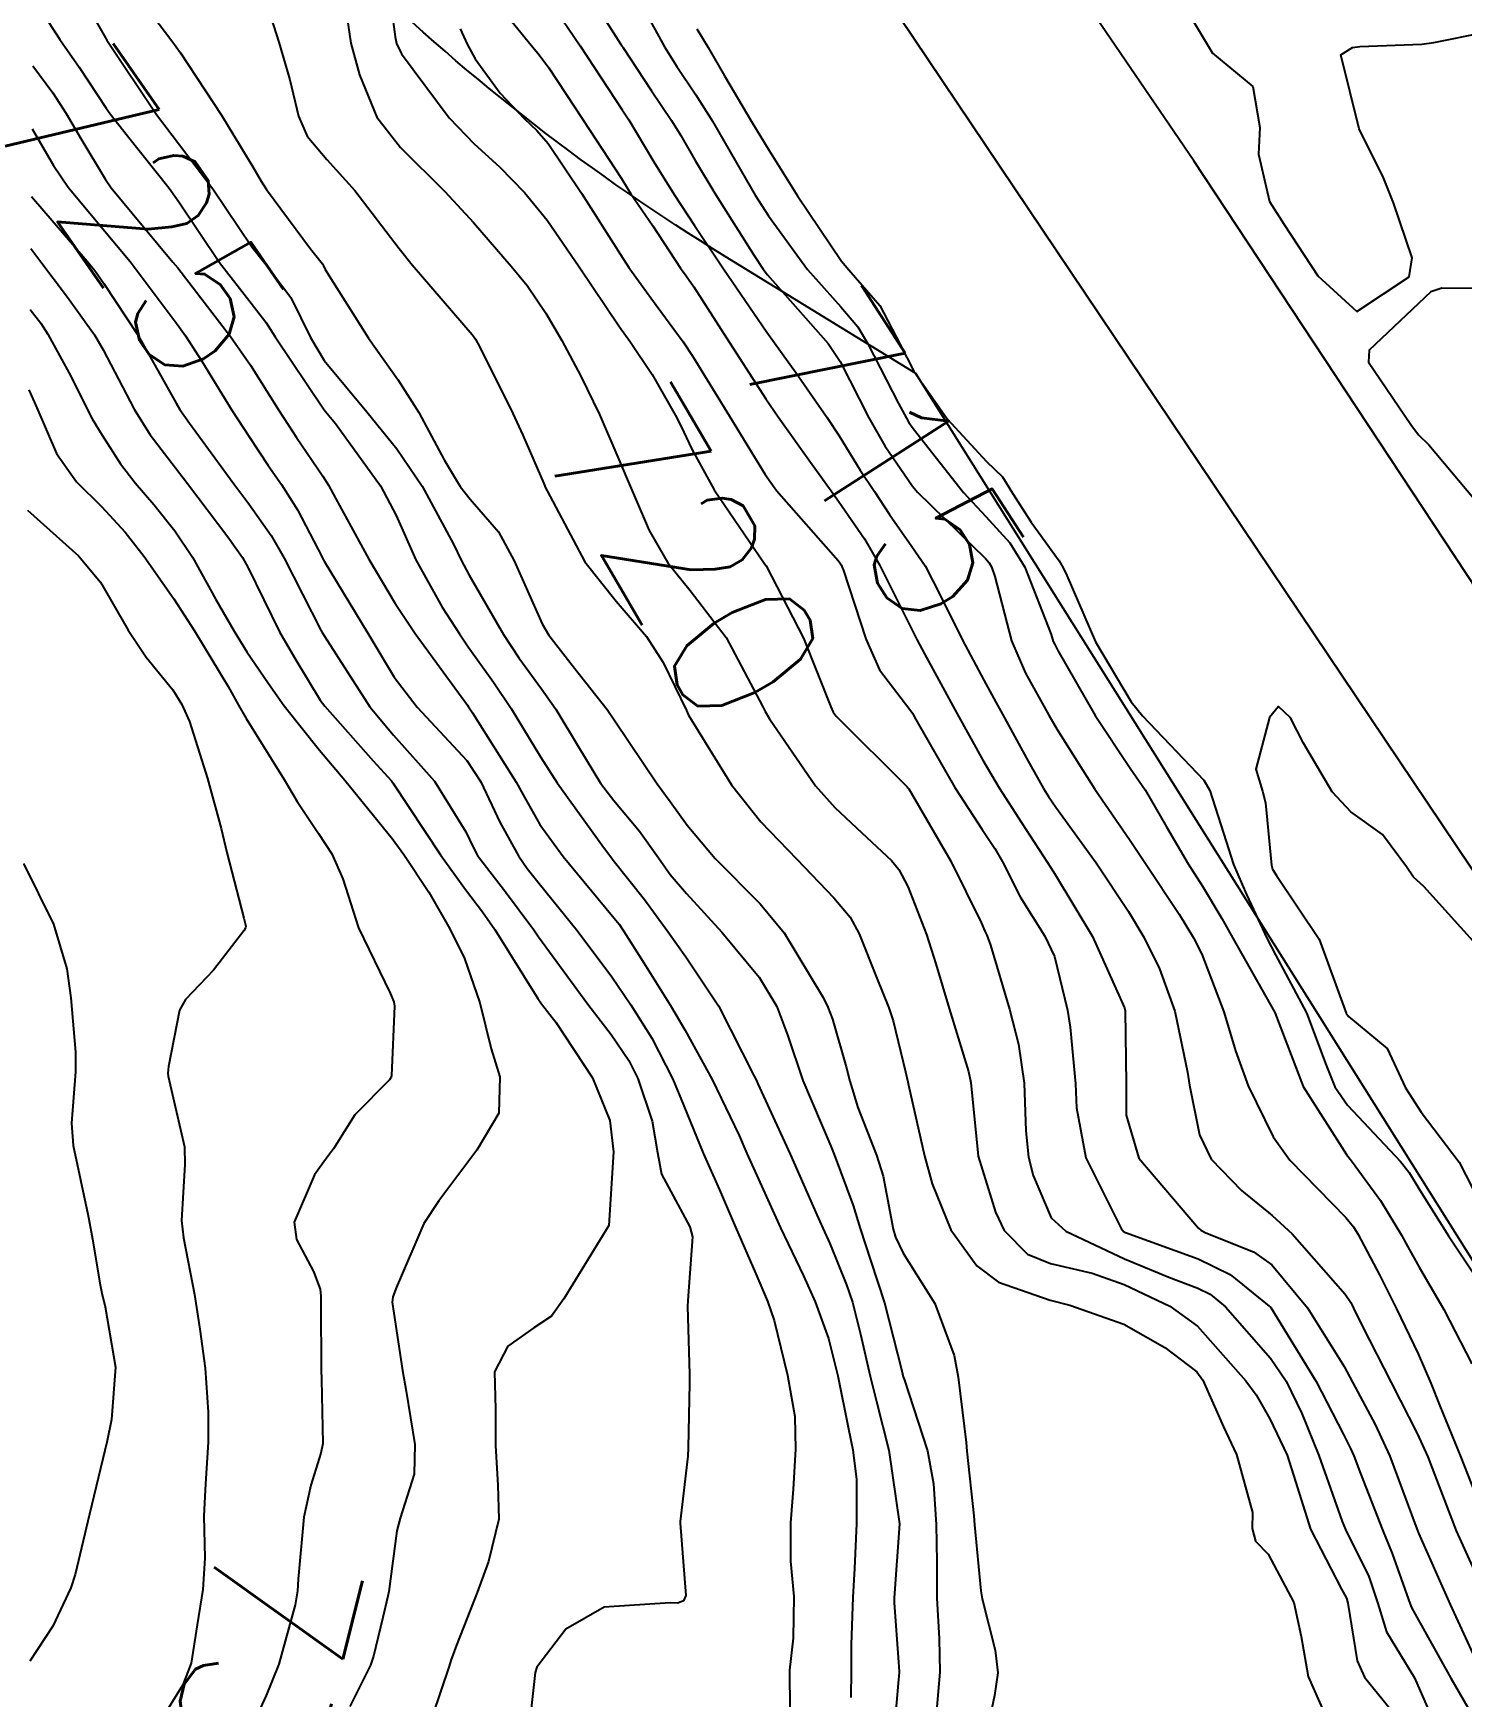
# Model space of a CAD drawing. Header units: metres. Extents: x 298520 to 308411, y 7433745 to 7450750.
# Drawn here: x 305578.26 to 305617.02, y 7436114.81 to 7436159.94 of the extents above; entities that cross this region are included whole.
import ezdxf
from ezdxf.enums import TextEntityAlignment as Align

# ---------------------------------------------------------------- set-up
doc = ezdxf.new("R2010")
doc.units = ezdxf.units.M
doc.header["$LTSCALE"] = 10
doc.linetypes.add('CONTINUO', pattern=[0])
for name, color, linetype in [('Area Verde e Lazer', 94, 'Continuous'), ('Cotas', 45, 'Continuous'), ('Curvas de Nivel 1m', 11, 'Continuous'), ('Curvas de Nivel 5m', 15, 'Continuous'), ('Eixo_Estaqueamento', 45, 'CONTINUO'), ('Linha Férrea', 251, 'TRACKS')]:
    doc.layers.add(name, color=color, linetype=linetype)
doc.styles.add('Style-STANDARD', font='STANDARD.shx')
doc.linetypes.add('TRACKS', pattern='A,0.15,[130,ltypeshp.shx,S=0.25,R=0,X=0,Y=0],0.15', length=0.3)

msp = doc.modelspace()

# ---------------------------------------------------------------- linework, layer by layer
at = {"layer": 'Area Verde e Lazer', "elevation": 702.911}
msp.add_lwpolyline([(305681.312, 7436021.574), (305646.354, 7436069.707), (305638.734, 7436079.916), (305629.627, 7436098.108), (305626.73, 7436106.667), (305623.857, 7436116.23), (305602.206, 7436150.709), (305597.029, 7436153.887, -0.108806), (305579.087, 7436171.197, 0.012766), (305553.578, 7436207.531, -0.058601), (305533.573, 7436242.423, 0.048209), (305525.009, 7436258.103, 0.285836), (305510.329, 7436264.62, 0.182715), (305493.202, 7436255.252, 0.370056), (305493.202, 7436248.329, -0.051189), (305508.905, 7436225.696, 0.044989), (305545.819, 7436171.063, -0.231553), (305551.364, 7436147.273, -0.105431), (305542.516, 7436128.289, -0.119716), (305498.915, 7436092.575, 0.030126), (305447.791, 7436064.099, 0.058782), (305430.122, 7436049.638), (305432.69, 7436045.741), (305454.562, 7436013.793)], format="xyb", dxfattribs=at)
at = {"layer": 'Curvas de Nivel 1m', "flags": 128}
for points, elevation in [([(305579.104, 7436161.768), (305580.253, 7436159.75), (305581.599, 7436157.736), (305582.225, 7436156.913), (305583.132, 7436155.721), (305584.189, 7436154.144), (305584.541, 7436153.705), (305585.251, 7436152.772), (305585.777, 7436151.686), (305586.154, 7436151.059), (305587.313, 7436149.668), (305588.123, 7436148.667), (305588.812, 7436147.653), (305589.661, 7436146.081), (305589.872, 7436145.642), (305590.087, 7436145.238), (305591.018, 7436143.626), (305591.432, 7436142.994), (305592.048, 7436142.151), (305592.433, 7436141.606), (305593.05, 7436140.577), (305593.645, 7436139.594), (305594.008, 7436139.121), (305594.71, 7436138.29), (305595.223, 7436137.572), (305595.542, 7436137.12), (305595.983, 7436136.597), (305596.939, 7436135.55), (305597.955, 7436134.334), (305598.437, 7436133.535), (305598.732, 7436132.735), (305599.14, 7436131.528), (305599.896, 7436129.742), (305599.993, 7436129.518), (305600.502, 7436128.134), (305600.693, 7436127.508), (305600.988, 7436126.627), (305601.357, 7436125.497), (305601.825, 7436123.65), (305601.864, 7436123.49), (305601.888, 7436123.424), (305602.522, 7436121.483), (305602.684, 7436120.587), (305602.756, 7436119.48), (305602.771, 7436118.472), (305602.773, 7436117.48), (305602.837, 7436116.384), (305602.857, 7436115.479), (305602.766, 7436114.43)], 723), ([(305584.283, 7436161.71), (305584.917, 7436159.7), (305585.22, 7436158.673), (305585.454, 7436157.692), (305585.689, 7436157.15), (305586.221, 7436156.516), (305586.986, 7436155.672), (305588.19, 7436154.104), (305588.543, 7436153.656), (305590.164, 7436151.766), (305590.22, 7436151.695), (305590.259, 7436151.639), (305590.378, 7436151.419), (305591.269, 7436149.623), (305591.54, 7436149.032), (305592.114, 7436147.724), (305592.161, 7436147.61), (305592.199, 7436147.522), (305593.226, 7436145.599), (305594.077, 7436144.531), (305594.901, 7436143.577), (305595.349, 7436142.864), (305595.98, 7436141.561), (305596.041, 7436141.437), (305597.2, 7436139.548), (305598.003, 7436138.549), (305598.974, 7436137.53), (305599.983, 7436136.485), (305600.423, 7436135.959), (305600.672, 7436135.51), (305601.149, 7436134.308), (305601.473, 7436133.497), (305601.59, 7436133.146), (305601.926, 7436131.758), (305601.988, 7436131.489), (305602.005, 7436131.405), (305602.445, 7436129.484), (305602.647, 7436128.721), (305603.159, 7436127.477), (305603.863, 7436126.495), (305604.449, 7436126.052), (305605.854, 7436125.566), (305606.388, 7436125.435), (305607.845, 7436124.914), (305608.961, 7436124.284), (305609.826, 7436123.626), (305609.994, 7436123.397), (305610.556, 7436122.134), (305610.907, 7436121.383), (305611.345, 7436119.811), (305611.335, 7436119.377), (305611.425, 7436119.031), (305611.766, 7436118.673), (305612.463, 7436117.363), (305612.662, 7436116.442), (305612.853, 7436115.359), (305613.704, 7436113.43)], 721), ([(305587.83, 7436161.665), (305588.078, 7436159.839), (305588.117, 7436159.661), (305588.25, 7436159.383), (305589.544, 7436157.647), (305590.226, 7436156.94), (305590.905, 7436156.315), (305591.589, 7436155.619), (305592.202, 7436154.865), (305593.073, 7436153.601), (305594.167, 7436151.976), (305594.328, 7436151.751), (305594.445, 7436151.586), (305595.049, 7436150.677), (305595.686, 7436149.567), (305595.837, 7436149.271), (305596.124, 7436148.66), (305596.735, 7436147.554), (305598.093, 7436145.566), (305598.111, 7436145.54), (305598.142, 7436145.49), (305599.16, 7436143.529), (305599.901, 7436141.665), (305599.962, 7436141.521), (305600.041, 7436141.412), (305601.966, 7436139.491), (305601.988, 7436139.465), (305602.012, 7436139.441), (305603.159, 7436137.478), (305603.976, 7436135.812), (305604.082, 7436135.577), (305604.136, 7436135.468), (305604.232, 7436135.203), (305604.746, 7436133.458), (305604.994, 7436132.514), (305605.141, 7436131.452), (305605.194, 7436130.16), (305605.261, 7436129.449), (305605.393, 7436128.953), (305605.877, 7436127.801), (305606.275, 7436127.436), (305607.866, 7436126.692), (305609.075, 7436126.193), (305609.858, 7436125.896), (305610.194, 7436125.733), (305610.606, 7436125.389), (305611.832, 7436123.998), (305612.251, 7436123.366), (305612.679, 7436122.496), (305613.143, 7436121.357), (305613.776, 7436119.566), (305613.865, 7436119.349), (305614.493, 7436118.071), (305614.737, 7436117.335), (305614.981, 7436116.568), (305615.733, 7436115.32), (305616.614, 7436113.316)], 719), ([(305590.28, 7436161.454), (305591.764, 7436159.617), (305591.986, 7436159.35), (305592.247, 7436158.997), (305593.166, 7436157.601), (305594.217, 7436155.995), (305594.372, 7436155.745), (305594.476, 7436155.586), (305595.066, 7436154.711), (305595.824, 7436153.565), (305595.972, 7436153.354), (305596.178, 7436153.058), (305597.154, 7436151.55), (305598.14, 7436150.017), (305598.469, 7436149.537), (305599.346, 7436148.303), (305599.912, 7436147.522), (305600.11, 7436147.248), (305600.816, 7436146.225), (305601.233, 7436145.503), (305602.068, 7436143.82), (305602.234, 7436143.488), (305602.443, 7436143.102), (305603.329, 7436141.477), (305604.024, 7436140.215), (305604.467, 7436139.463), (305605.076, 7436138.526), (305605.782, 7436137.443), (305605.863, 7436137.313), (305605.99, 7436137.118), (305607.002, 7436135.43), (305607.87, 7436133.495), (305607.89, 7436133.421), (305607.91, 7436131.433), (305607.91, 7436130.587), (305608.254, 7436129.416), (305609.874, 7436127.52), (305609.94, 7436127.466), (305610.075, 7436127.397), (305611.367, 7436126.877), (305611.864, 7436126.522), (305612.83, 7436125.36), (305613.829, 7436123.772), (305614.058, 7436123.346), (305614.67, 7436122.196), (305615.068, 7436121.331), (305615.775, 7436119.432), (305615.816, 7436119.32), (305615.848, 7436119.243), (305616.705, 7436117.31), (305617.534, 7436115.503)], 717), ([(305594.283, 7436161.59), (305595.385, 7436159.573), (305595.718, 7436159.038), (305596.24, 7436158.271), (305596.692, 7436157.555), (305597.342, 7436156.428), (305597.849, 7436155.544), (305598.205, 7436154.983), (305599.265, 7436153.529), (305600.173, 7436152.514), (305600.631, 7436151.976), (305600.905, 7436151.509), (305601.738, 7436149.897), (305601.949, 7436149.493), (305602.016, 7436149.376), (305602.13, 7436149.212), (305603.503, 7436147.476), (305604.106, 7436146.828), (305604.756, 7436146.116), (305605.163, 7436145.454), (305605.878, 7436143.63), (305605.936, 7436143.442), (305605.976, 7436143.356), (305606.06, 7436143.197), (305607.07, 7436141.43), (305608.022, 7436140.003), (305608.426, 7436139.416), (305609.005, 7436138.407), (305609.596, 7436137.404), (305609.987, 7436136.801), (305610.512, 7436135.926), (305610.807, 7436135.387), (305611.943, 7436133.37), (305612.719, 7436131.362), (305613.895, 7436129.517), (305614.024, 7436129.348), (305614.817, 7436128.271), (305615.386, 7436127.327), (305615.557, 7436127.012), (305615.864, 7436126.462), (305616.534, 7436125.313), (305617.296, 7436123.841)], 714), ([(305609.048, 7436161.412), (305610.253, 7436159.4), (305611.354, 7436158.494), (305611.54, 7436157.38), (305611.501, 7436156.657), (305611.803, 7436155.376), (305612.204, 7436154.754), (305613.113, 7436153.361), (305614.173, 7436152.388), (305615.596, 7436153.329), (305615.675, 7436153.843), (305615.17, 7436155.336), (305614.897, 7436156.017), (305614.233, 7436157.35), (305613.741, 7436159.355), (305614.052, 7436159.556), (305614.256, 7436159.577), (305615.936, 7436159.646), (305616.258, 7436159.69), (305617.611, 7436159.958)], 712), ([(305578.269, 7436160.879), (305578.981, 7436159.769), (305579.502, 7436159.017), (305580.234, 7436157.903), (305580.341, 7436157.749), (305580.817, 7436157.154), (305581.95, 7436155.733), (305582.207, 7436155.364), (305583.308, 7436153.719), (305584.172, 7436152.616), (305584.565, 7436152.102), (305584.82, 7436151.7), (305586.134, 7436149.753), (305586.187, 7436149.679), (305586.458, 7436149.348), (305587.679, 7436147.664), (305588.105, 7436146.857), (305588.642, 7436145.655), (305589.355, 7436144.365), (305589.821, 7436143.642), (305590.059, 7436143.295), (305590.75, 7436142.33), (305591.224, 7436141.622), (305592.023, 7436140.31), (305592.475, 7436139.605), (305593.734, 7436137.855), (305593.93, 7436137.591), (305593.992, 7436137.509), (305594.844, 7436136.439), (305595.48, 7436135.567), (305595.963, 7436134.883), (305596.85, 7436133.551), (305597.819, 7436131.646), (305597.873, 7436131.541), (305597.921, 7436131.439), (305598.794, 7436129.531), (305599.516, 7436127.884), (305599.682, 7436127.522), (305599.869, 7436127.102), (305600.326, 7436125.981), (305600.484, 7436125.511), (305600.702, 7436124.645), (305600.963, 7436123.503), (305601.134, 7436122.819), (305601.474, 7436121.495), (305601.762, 7436119.502), (305601.62, 7436117.492), (305601.616, 7436117.357), (305601.736, 7436115.75), (305601.754, 7436115.49), (305601.752, 7436115.47), (305601.728, 7436115.18), (305601.594, 7436113.603)], 724), ([(305581.183, 7436160.827), (305582.018, 7436159.732), (305582.25, 7436159.406), (305583.367, 7436157.719), (305584.219, 7436156.319), (305584.438, 7436155.929), (305584.586, 7436155.704), (305585.782, 7436154.093), (305586.106, 7436153.681), (305586.136, 7436153.634), (305586.181, 7436153.533), (305587.352, 7436151.668), (305588.146, 7436150.547), (305588.718, 7436149.654), (305589.405, 7436148.362), (305589.841, 7436147.643), (305590.109, 7436147.295), (305590.886, 7436146.413), (305591.309, 7436145.622), (305592.068, 7436143.921), (305592.251, 7436143.608), (305592.942, 7436142.713), (305593.826, 7436141.592), (305594.038, 7436141.287), (305595.189, 7436139.572), (305595.536, 7436139.095), (305596.002, 7436138.452), (305596.763, 7436137.552), (305597.981, 7436136.317), (305598.631, 7436135.533), (305599.694, 7436133.776), (305599.816, 7436133.521), (305599.94, 7436133.187), (305600.311, 7436131.899), (305600.412, 7436131.513), (305600.63, 7436130.792), (305601.142, 7436129.501), (305601.318, 7436128.929), (305601.592, 7436127.494), (305601.651, 7436127.273), (305601.866, 7436126.844), (305602.722, 7436125.481), (305603.242, 7436124.065), (305603.351, 7436123.475), (305603.568, 7436121.71), (305603.593, 7436121.472), (305603.777, 7436119.716), (305603.797, 7436119.47), (305603.967, 7436117.678), (305604.003, 7436117.466), (305604.355, 7436116.076), (305604.43, 7436115.46), (305604.341, 7436114.843), (305604.047, 7436113.465)], 722), ([(305592.271, 7436160.807), (305593.096, 7436159.602), (305594.236, 7436157.862), (305594.344, 7436157.698), (305594.416, 7436157.587), (305595.1, 7436156.455), (305595.648, 7436155.568), (305596.2, 7436154.728), (305596.988, 7436153.552), (305598.166, 7436151.833), (305598.373, 7436151.538), (305598.946, 7436150.737), (305599.793, 7436149.523), (305600.128, 7436149.013), (305600.697, 7436148.09), (305601.081, 7436147.505), (305601.494, 7436146.886), (305602.098, 7436146.016), (305602.458, 7436145.486), (305602.869, 7436144.694), (305603.471, 7436143.476), (305604.052, 7436142.392), (305604.375, 7436141.794), (305604.555, 7436141.462), (305605.21, 7436140.268), (305605.671, 7436139.445), (305605.803, 7436139.235), (305606.008, 7436138.944), (305607.098, 7436137.429), (305607.98, 7436136.116), (305608.394, 7436135.416), (305608.818, 7436134.553), (305609.231, 7436133.407), (305609.574, 7436131.756), (305609.63, 7436131.403), (305609.903, 7436130.056), (305610.215, 7436129.395), (305611.046, 7436128.544), (305611.878, 7436127.862), (305612.418, 7436127.365), (305613.857, 7436125.733), (305614.009, 7436125.502), (305614.083, 7436125.347), (305614.317, 7436124.872), (305615.101, 7436123.331), (305615.347, 7436122.856), (305615.809, 7436121.948), (305616.096, 7436121.317), (305616.286, 7436120.824), (305616.864, 7436119.309), (305617.754, 7436117.359)], 716), ([(305589.842, 7436160.061), (305590.03, 7436159.642), (305590.249, 7436159.25), (305590.928, 7436158.318), (305591.586, 7436157.62), (305591.92, 7436157.305), (305592.226, 7436156.951), (305593.133, 7436155.601), (305594.188, 7436153.938), (305594.42, 7436153.586), (305595.156, 7436152.559), (305595.89, 7436151.564), (305596.157, 7436151.172), (305597.15, 7436149.55), (305598.117, 7436147.967), (305598.429, 7436147.537), (305600.094, 7436145.638), (305600.147, 7436145.573), (305600.176, 7436145.519), (305600.247, 7436145.361), (305600.85, 7436143.508), (305601.218, 7436142.666), (305602.044, 7436141.592), (305602.116, 7436141.489), (305602.206, 7436141.323), (305603.268, 7436139.477), (305604.002, 7436138.336), (305604.353, 7436137.821), (305604.553, 7436137.462), (305605.039, 7436136.509), (305605.709, 7436135.444), (305605.965, 7436134.894), (305606.325, 7436133.436), (305606.396, 7436132.978), (305606.537, 7436131.434), (305606.565, 7436130.782), (305606.817, 7436129.431), (305607.779, 7436127.516), (305607.851, 7436127.42), (305607.873, 7436127.406), (305607.893, 7436127.4), (305609.866, 7436126.686), (305610.737, 7436126.262), (305611.842, 7436125.37), (305613.067, 7436123.358), (305613.809, 7436121.924), (305613.999, 7436121.542), (305614.089, 7436121.346), (305614.27, 7436120.868), (305614.871, 7436119.334), (305615.131, 7436118.694), (305615.621, 7436117.322), (305615.658, 7436117.227), (305615.75, 7436117.045), (305616.724, 7436115.31), (305617.708, 7436113.613)], 718), ([(305596.26, 7436160.058), (305596.57, 7436159.557), (305597.015, 7436158.782), (305597.746, 7436157.545), (305598.225, 7436156.755), (305598.994, 7436155.532), (305600.186, 7436153.752), (305600.392, 7436153.517), (305601.226, 7436152.557), (305601.777, 7436151.496), (305602.152, 7436150.77), (305603.054, 7436149.481), (305604.121, 7436148.325), (305604.561, 7436147.907), (305604.831, 7436147.459), (305605.332, 7436146.679), (305606.095, 7436145.625), (305606.207, 7436145.439), (305606.302, 7436145.225), (305607.084, 7436143.43), (305608.047, 7436141.799), (305608.353, 7436141.417), (305610.017, 7436139.679), (305610.179, 7436139.398), (305610.622, 7436138.014), (305610.821, 7436137.388), (305611.176, 7436136.573), (305611.737, 7436135.374), (305611.966, 7436134.941), (305612.802, 7436133.361), (305613.337, 7436131.947), (305613.572, 7436131.354), (305613.916, 7436130.858), (305615.355, 7436129.328), (305615.593, 7436129.028), (305615.885, 7436128.551), (305616.657, 7436127.312), (305617.855, 7436125.525)], 713), ([(305578.229, 7436157.35), (305578.804, 7436156.356), (305579.207, 7436155.765), (305580.195, 7436154.579), (305580.884, 7436153.743), (305582.166, 7436152.049), (305582.393, 7436151.728), (305582.835, 7436151.041), (305583.646, 7436149.715), (305584.126, 7436148.984), (305584.632, 7436148.216), (305584.993, 7436147.697), (305585.43, 7436147.013), (305586.093, 7436145.723), (305586.118, 7436145.68), (305586.154, 7436145.618), (305587.332, 7436143.667), (305588.051, 7436142.467), (305588.673, 7436141.654), (305590.021, 7436140.205), (305590.405, 7436139.634), (305590.915, 7436138.539), (305591.422, 7436137.619), (305591.656, 7436137.282), (305591.986, 7436136.87), (305593.016, 7436135.6), (305593.954, 7436134.336), (305594.469, 7436133.582), (305595.04, 7436132.679), (305595.614, 7436131.565), (305595.912, 7436130.842), (305596.438, 7436129.555), (305596.874, 7436128.559), (305597.314, 7436127.546), (305597.86, 7436126.286), (305598.181, 7436125.537), (305598.363, 7436125.017), (305598.727, 7436123.531), (305598.925, 7436122.415), (305598.937, 7436121.529), (305598.873, 7436120.442), (305598.809, 7436119.53), (305598.802, 7436118.49), (305598.898, 7436117.529), (305598.874, 7436116.397), (305598.78, 7436115.53), (305598.789, 7436114.457)], 726), ([(305578.209, 7436155.507), (305579.717, 7436153.757), (305579.926, 7436153.499), (305580.177, 7436153.151), (305581.102, 7436151.741), (305582.136, 7436149.904), (305582.237, 7436149.729), (305582.497, 7436149.359), (305583.701, 7436147.714), (305584.108, 7436147.173), (305584.712, 7436146.314), (305585.062, 7436145.695), (305586.064, 7436143.747), (305586.1, 7436143.68), (305586.157, 7436143.584), (305587.387, 7436141.667), (305588.031, 7436140.894), (305589.147, 7436139.649), (305589.999, 7436138.278), (305590.199, 7436137.841), (305590.316, 7436137.635), (305591.045, 7436136.686), (305591.838, 7436135.612), (305591.97, 7436135.421), (305593.31, 7436133.596), (305593.935, 7436132.772), (305594.42, 7436132.074), (305594.664, 7436131.579), (305595.055, 7436130.424), (305595.198, 7436129.57), (305595.308, 7436128.989), (305595.877, 7436127.928), (305596.07, 7436127.558), (305596.145, 7436127.283), (305596.016, 7436125.558), (305596.012, 7436125.397), (305596.066, 7436123.558), (305596.064, 7436123.314), (305596.032, 7436121.558), (305596.021, 7436121.337), (305595.815, 7436119.56), (305595.813, 7436119.519), (305595.966, 7436117.558), (305595.903, 7436117.407), (305595.751, 7436117.345), (305595.54, 7436117.353), (305593.749, 7436117.235), (305592.706, 7436116.637), (305591.925, 7436115.608), (305591.877, 7436115.462), (305591.708, 7436113.921)], 727), ([(305578.188, 7436154.102), (305578.436, 7436153.776), (305579.191, 7436152.783), (305579.918, 7436151.754), (305580.157, 7436151.35), (305580.999, 7436149.741), (305581.429, 7436149.044), (305582.117, 7436148.147), (305582.443, 7436147.727), (305583.538, 7436146.276), (305583.939, 7436145.712), (305584.089, 7436145.439), (305584.941, 7436143.697), (305585.353, 7436142.987), (305586.045, 7436141.849), (305586.17, 7436141.679), (305587.485, 7436140.201), (305587.976, 7436139.66), (305588.012, 7436139.607), (305589.312, 7436137.647), (305589.984, 7436136.707), (305590.446, 7436136.102), (305590.778, 7436135.628), (305591.945, 7436133.756), (305592.046, 7436133.609), (305592.434, 7436133.109), (305593.431, 7436131.595), (305593.906, 7436130.445), (305594.005, 7436129.588), (305593.873, 7436127.59), (305592.657, 7436125.602), (305592.321, 7436125.13), (305591.841, 7436124.82), (305591.137, 7436124.317), (305590.775, 7436123.626), (305590.8, 7436122.612), (305590.801, 7436121.625), (305590.865, 7436120.546), (305590.889, 7436119.623), (305590.612, 7436118.478), (305590.3, 7436117.632), (305589.739, 7436116.208), (305589.586, 7436115.79), (305589.541, 7436115.642), (305589.086, 7436114.273)], 728), ([(305618.18, 7436153.011), (305616.477, 7436153.02), (305616.179, 7436152.924), (305614.503, 7436151.345), (305614.49, 7436151.013), (305615.635, 7436149.327), (305615.849, 7436149.043), (305616.127, 7436148.777), (305617.352, 7436147.308)], 712), ([(305578.17, 7436152.446), (305578.462, 7436152.072), (305578.658, 7436151.773), (305579.289, 7436150.619), (305579.708, 7436149.756), (305579.854, 7436149.478), (305580.126, 7436149.036), (305580.627, 7436148.261), (305581.024, 7436147.746), (305581.526, 7436147.158), (305582.1, 7436146.436), (305582.581, 7436145.725), (305583.214, 7436144.581), (305583.705, 7436143.714), (305584.057, 7436143.161), (305584.642, 7436142.294), (305585.063, 7436141.695), (305586.025, 7436140.489), (305586.716, 7436139.673), (305587.997, 7436138.089), (305588.31, 7436137.657), (305588.992, 7436136.64), (305589.561, 7436135.644), (305589.961, 7436134.84), (305590.371, 7436133.634), (305590.685, 7436132.383), (305590.915, 7436131.625), (305590.892, 7436130.641), (305590.296, 7436129.634), (305589.887, 7436129.094), (305589.265, 7436128.26), (305588.86, 7436127.65), (305588.117, 7436125.919), (305588.012, 7436125.658), (305587.998, 7436125.512), (305588.276, 7436123.655), (305588.375, 7436123.096), (305588.612, 7436121.652), (305588.593, 7436120.85), (305588.218, 7436119.656), (305588.121, 7436119.313), (305587.903, 7436117.659), (305587.877, 7436117.533), (305587.746, 7436116.958), (305587.493, 7436115.905), (305587.406, 7436115.663), (305586.844, 7436114.541)], 729), ([(305578.105, 7436147.004), (305579.488, 7436145.766), (305580.082, 7436145.048), (305580.83, 7436143.748), (305581.323, 7436143.008), (305582.047, 7436142.125), (305582.293, 7436141.728), (305582.495, 7436141.266), (305582.99, 7436139.72), (305583.356, 7436138.36), (305583.507, 7436137.715), (305583.975, 7436135.932), (305584.017, 7436135.753), (305584.023, 7436135.709), (305584.016, 7436135.665), (305583.971, 7436135.587), (305583.152, 7436134.521), (305582.391, 7436133.726), (305582.228, 7436133.439), (305581.925, 7436131.907), (305581.911, 7436131.73), (305581.922, 7436131.647), (305582.362, 7436129.725), (305582.37, 7436129.244), (305582.283, 7436127.726), (305582.337, 7436127.256), (305582.632, 7436125.722), (305582.775, 7436124.784), (305582.921, 7436123.719), (305583.001, 7436122.528), (305583, 7436121.718), (305582.93, 7436120.58), (305582.887, 7436119.719), (305582.916, 7436118.568), (305582.863, 7436117.719), (305582.704, 7436116.76), (305582.542, 7436115.722), (305582.321, 7436115.127), (305581.709, 7436114.157)], 731), ([(305617.331, 7436135.306), (305615.988, 7436136.788), (305615.712, 7436137.046), (305615.519, 7436137.327), (305614.864, 7436138.2), (305614.008, 7436138.813), (305613.498, 7436139.355), (305612.721, 7436140.675), (305612.372, 7436141.367), (305612.046, 7436141.678), (305611.804, 7436141.374), (305611.429, 7436139.972), (305611.611, 7436139.376), (305611.694, 7436139.059), (305611.855, 7436137.372), (305611.885, 7436137.265), (305611.99, 7436137.088), (305613.153, 7436135.358), (305613.847, 7436133.449), (305613.883, 7436133.351), (305613.942, 7436133.26), (305614.995, 7436132.396), (305615.495, 7436131.326), (305615.913, 7436130.672), (305616.948, 7436129.309), (305617.875, 7436127.514)], 712), ([(305577.989, 7436137.411), (305578.809, 7436135.772), (305579.168, 7436134.554), (305579.277, 7436133.767), (305579.402, 7436132.292), (305579.4, 7436131.765), (305579.297, 7436130.371), (305579.337, 7436129.766), (305579.737, 7436127.899), (305579.766, 7436127.761), (305579.868, 7436127.222), (305580.078, 7436125.979), (305580.12, 7436125.756), (305580.211, 7436125.391), (305580.487, 7436123.75), (305580.383, 7436122.326), (305580.265, 7436121.753), (305579.783, 7436119.76), (305579.396, 7436118.126), (305579.282, 7436117.765), (305578.785, 7436116.727), (305578.162, 7436115.776)], 732)]:
    msp.add_lwpolyline(points, dxfattribs=dict(at, elevation=elevation))
at = {"layer": 'Curvas de Nivel 5m', "flags": 128}
for points, elevation in [([(305592.951, 7436161.603), (305594.193, 7436159.651), (305594.231, 7436159.59), (305594.253, 7436159.558), (305595.036, 7436158.374), (305595.575, 7436157.57), (305595.831, 7436157.168), (305596.222, 7436156.49), (305596.776, 7436155.554), (305597.819, 7436153.914), (305598.066, 7436153.541), (305598.181, 7436153.387), (305599.823, 7436151.523), (305600.156, 7436151.032), (305600.926, 7436149.508), (305601.367, 7436148.743), (305602.115, 7436147.65), (305602.255, 7436147.489), (305604.095, 7436145.686), (305604.199, 7436145.573), (305604.263, 7436145.467), (305604.352, 7436145.203), (305604.802, 7436143.459), (305605.179, 7436142.578), (305605.811, 7436141.443), (305606.037, 7436141.05), (305607.065, 7436139.429), (305607.999, 7436138.065), (305608.44, 7436137.416), (305609.349, 7436136.036), (305609.737, 7436135.402), (305609.966, 7436134.951), (305610.563, 7436133.391), (305610.882, 7436132.335), (305611.225, 7436131.38), (305611.902, 7436129.999), (305612.351, 7436129.365), (305613.877, 7436127.806), (305614.083, 7436127.555), (305614.211, 7436127.345), (305614.783, 7436126.257), (305615.252, 7436125.329), (305615.835, 7436124.11), (305616.182, 7436123.316), (305616.425, 7436122.705), (305616.996, 7436121.308), (305617.773, 7436119.325)], 715), ([(305586.629, 7436161.325), (305586.873, 7436159.674), (305587.107, 7436158.809), (305587.583, 7436157.667), (305588.225, 7436156.844), (305589.427, 7436155.648), (305590.2, 7436154.806), (305591.23, 7436153.624), (305591.658, 7436153.098), (305592.17, 7436152.341), (305592.597, 7436151.606), (305593.116, 7436150.633), (305593.626, 7436149.595), (305594.121, 7436148.441), (305594.371, 7436147.841), (305594.481, 7436147.584), (305594.973, 7436146.448), (305595.474, 7436145.569), (305596.082, 7436144.82), (305597.056, 7436143.55), (305598.044, 7436141.68), (305598.113, 7436141.539), (305598.235, 7436141.343), (305599.485, 7436139.525), (305600.007, 7436138.937), (305600.74, 7436138.248), (305601.543, 7436137.497), (305601.747, 7436137.25), (305601.986, 7436136.793), (305602.494, 7436135.485), (305602.747, 7436134.696), (305603.109, 7436133.478), (305603.631, 7436131.768), (305603.695, 7436131.472), (305603.893, 7436129.47), (305604.366, 7436127.951), (305604.603, 7436127.459), (305605.238, 7436126.82), (305605.864, 7436126.564), (305606.993, 7436126.298), (305607.859, 7436125.991), (305609.094, 7436125.408), (305609.845, 7436124.865), (305611.162, 7436123.38), (305611.438, 7436122.995), (305611.813, 7436122.35), (305612.277, 7436121.365), (305612.504, 7436120.651), (305612.915, 7436119.359), (305613.757, 7436117.725), (305613.887, 7436117.481), (305613.924, 7436117.347), (305614.179, 7436115.785), (305614.382, 7436115.34), (305615.709, 7436113.703)], 720), ([(305578.246, 7436159.056), (305578.786, 7436158.319), (305579.148, 7436157.766), (305579.549, 7436157.083), (305580.215, 7436155.974), (305580.373, 7436155.748), (305581.245, 7436154.692), (305582.049, 7436153.731), (305582.181, 7436153.572), (305583.614, 7436151.715), (305584.151, 7436150.938), (305584.935, 7436149.698), (305585.405, 7436148.97), (305586.115, 7436147.921), (305586.267, 7436147.678), (305586.462, 7436147.324), (305587.361, 7436145.667), (305588.075, 7436144.471), (305588.62, 7436143.654), (305590.044, 7436141.706), (305590.07, 7436141.667), (305590.09, 7436141.639), (305590.177, 7436141.501), (305591.358, 7436139.62), (305591.592, 7436139.199), (305592.002, 7436138.476), (305592.634, 7436137.604), (305593.977, 7436135.982), (305594.153, 7436135.766), (305594.278, 7436135.585), (305594.821, 7436134.716), (305595.545, 7436133.566), (305595.698, 7436133.321), (305595.936, 7436132.906), (305596.682, 7436131.552), (305597.409, 7436130.036), (305597.622, 7436129.543), (305597.887, 7436128.947), (305598.533, 7436127.533), (305599.161, 7436126.226), (305599.478, 7436125.524), (305599.838, 7436124.53), (305600.091, 7436123.516), (305600.377, 7436122.08), (305600.497, 7436121.51), (305600.595, 7436120.704), (305600.599, 7436119.508), (305600.541, 7436118.288), (305600.493, 7436117.509), (305600.449, 7436116.219), (305600.447, 7436115.509), (305600.441, 7436114.79)], 725), ([(305578.14, 7436150.263), (305578.355, 7436149.777), (305578.887, 7436148.535), (305579.435, 7436147.767), (305580.106, 7436147.097), (305580.749, 7436146.4), (305581.271, 7436145.742), (305582.076, 7436144.597), (305582.631, 7436143.724), (305583.545, 7436142.218), (305583.83, 7436141.712), (305584.037, 7436141.348), (305585.07, 7436139.694), (305585.417, 7436139.098), (305585.998, 7436138.231), (305586.36, 7436137.676), (305586.656, 7436137.003), (305587.083, 7436135.669), (305587.946, 7436133.896), (305588.044, 7436133.659), (305588.061, 7436133.54), (305587.975, 7436131.659), (305587.966, 7436131.616), (305587.921, 7436131.544), (305586.983, 7436130.593), (305586.403, 7436129.675), (305586.184, 7436129.383), (305585.886, 7436128.969), (305585.341, 7436127.688), (305585.399, 7436127.217), (305585.86, 7436126.347), (305586.042, 7436125.865), (305586.063, 7436125.678), (305586.063, 7436125.464), (305586.073, 7436123.677), (305586.08, 7436123.418), (305586.112, 7436121.677), (305586.063, 7436121.414), (305585.792, 7436120.544), (305585.603, 7436119.683), (305585.445, 7436117.997), (305585.428, 7436117.685), (305585.369, 7436117.306), (305584.92, 7436115.692), (305584.577, 7436114.84), (305584.054, 7436113.705)], 730)]:
    msp.add_lwpolyline(points, dxfattribs=dict(at, elevation=elevation))
at = {"layer": 'Eixo_Estaqueamento'}
msp.add_lwpolyline([(305338.344, 7436551.44), (305351.225, 7436532.173), (305369.125, 7436505.554), (305384.092, 7436483.75), (305402.577, 7436456.088), (305421.25, 7436428.242), (305441.558, 7436398.43), (305460.301, 7436370.83), (305480.027, 7436341.606), (305499.486, 7436312.983), (305512.691, 7436292.824), (305521.42, 7436279.841), (305539.44, 7436252.716), (305559.429, 7436223.15), (305576.091, 7436198.746), (305596.142, 7436168.749), (305622.371, 7436129.703), (305645.017, 7436096.315), (305661.02, 7436071.863)], dxfattribs=at)
at = {"layer": 'Linha Férrea', "flags": 128}
msp.add_lwpolyline([(307827.162, 7434249.95), (307821.558, 7434258.806), (307819.524, 7434262.43), (307816.304, 7434268.219), (307813.681, 7434272.301), (307811.637, 7434275.461), (307798.221, 7434296.136), (307773.738, 7434334.032), (307761.734, 7434352.011), (307752.472, 7434367.888), (307735.134, 7434393.38), (307710.738, 7434431.015), (307694.807, 7434455.28), (307677.699, 7434482.208), (307665.381, 7434501.663), (307643.884, 7434534.842), (307627.559, 7434562.543), (307613.51, 7434586.874), (307596.955, 7434617.47), (307576.402, 7434659.978), (307564.169, 7434687.319), (307541.059, 7434734.946), (307530.172, 7434758.545), (307516.917, 7434785.92), (307501.763, 7434817.247), (307481.679, 7434859.302), (307459.201, 7434904.199), (307442.79, 7434936.268), (307425.275, 7434968.915), (307411.694, 7434992.242), (307402.565, 7435007.679), (307388.848, 7435028.501), (307366.947, 7435058.298), (307352.497, 7435076.75), (307335.708, 7435095.815), (307323.737, 7435108.404), (307304.876, 7435127.211), (307280.641, 7435149.596), (307260.895, 7435166.247), (307239.502, 7435183.006), (307222.59, 7435195.397), (307206.912, 7435206.431), (307191.542, 7435216.923), (307180.978, 7435223.581), (307147.083, 7435245.035), (307110.179, 7435267.866), (307071.327, 7435292.081), (307013.035, 7435328.917), (306934.22, 7435378.293), (306890.853, 7435406.012), (306860.761, 7435425.266), (306830.445, 7435444.172), (306783.165, 7435474.002), (306743.292, 7435499.125), (306730.646, 7435506.804), (306700.006, 7435524.558), (306649.968, 7435556.158), (306620.536, 7435574.685), (306585.884, 7435596.365), (306549.21, 7435619.443), (306511.464, 7435642.992), (306481.3, 7435662.066), (306449.914, 7435681.79), (306417.31, 7435702.158), (306386.499, 7435720.658), (306359.57, 7435735.78), (306332.265, 7435749.95), (306295.736, 7435767.254), (306254.914, 7435784.832), (306234.551, 7435793.029), (306198.8, 7435806.042), (306177.427, 7435813.736), (306139.201, 7435826.142), (306101.034, 7435838.043), (306051.969, 7435853.031), (306008.186, 7435866.647), (306003.579, 7435868.042), (305974.115, 7435878.736), (305939.654, 7435889.448), (305902.227, 7435900.737), (305881.18, 7435906.223), (305868.578, 7435910.192), (305845.541, 7435919.118), (305815.171, 7435933.297), (305786.711, 7435949.033), (305760.876, 7435966.424), (305735.18, 7435986.894), (305723.755, 7435997.052), (305696.097, 7436025.188), (305678.2, 7436047.897), (305661.02, 7436071.863), (305645.017, 7436096.315), (305622.371, 7436129.703), (305596.142, 7436168.749), (305576.091, 7436198.746), (305559.429, 7436223.15), (305539.44, 7436252.716), (305521.42, 7436279.841), (305512.691, 7436292.824), (305499.486, 7436312.983), (305480.027, 7436341.606), (305460.301, 7436370.83), (305441.558, 7436398.43), (305421.25, 7436428.242), (305402.577, 7436456.088), (305384.092, 7436483.75), (305369.125, 7436505.554), (305351.225, 7436532.173), (305338.344, 7436551.44), (305322.726, 7436574.869), (305306.914, 7436598.296), (305293.244, 7436619.058), (305277.818, 7436644.307), (305263.888, 7436668.981), (305254.713, 7436687.725), (305243.781, 7436710.837), (305233.952, 7436734.393), (305225.106, 7436755.865), (305215.533, 7436780.472), (305201.607, 7436815.682), (305193.173, 7436837.83), (305177.384, 7436877.752), (305166.792, 7436904.686), (305153.942, 7436937.689), (305141.501, 7436969.136), (305130.697, 7436996.497), (305122.016, 7437018.504), (305113.061, 7437043.102), (305101.513, 7437072.011), (305093.245, 7437092.935), (305082.037, 7437121.364), (305073.353, 7437143.916), (305060.568, 7437176.453), (305050.18, 7437206.397), (305043.414, 7437227.867), (305037.467, 7437248.165), (305034.526, 7437261.706), (305031.724, 7437274.104), (305028.718, 7437297.869), (305025.03, 7437326.573), (305023.117, 7437358.555), (305023.119, 7437387.114), (305024.829, 7437414.867), (305027.312, 7437439.505), (305027.407, 7437441.256), (305030.711, 7437462.666), (305036.039, 7437488.902), (305042.465, 7437516.919), (305048.776, 7437544.538), (305055.475, 7437572.1), (305062.866, 7437603.389), (305069.498, 7437630.688), (305077.032, 7437662.821), (305085.46, 7437698.138), (305091.819, 7437727.643), (305097.21, 7437749.95), (305103.918, 7437777.268), (305111.101, 7437807.1), (305121.202, 7437849.915), (305125.406, 7437866.973), (305130.992, 7437888.732), (305137.356, 7437914.575), (305143.477, 7437941.139), (305150.277, 7437969.227), (305155.626, 7437993.858), (305160.498, 7438017.389), (305165.529, 7438047.968), (305167.399, 7438065.921), (305168.452, 7438080.499), (305168.697, 7438098.822), (305168.499, 7438111.609), (305167.442, 7438129.409), (305165.734, 7438144.803), (305163.051, 7438159.253), (305157.36, 7438183.653), (305149.712, 7438209.61), (305142.146, 7438230.516), (305132.877, 7438252.552), (305120.435, 7438277.838), (305109.119, 7438297.22), (305107.007, 7438300.233), (305099.258, 7438311.382), (305091.426, 7438322.415), (305083.384, 7438332.797), (305079.569, 7438337.519), (305074.8, 7438344.056), (305056.823, 7438367.077), (305041.935, 7438386.352), (305023.225, 7438411.978), (305005.975, 7438436.561), (304993.284, 7438456.495), (304983.121, 7438473.171), (304969.538, 7438498.699), (304959.938, 7438517.087), (304947.328, 7438543.432), (304933.09, 7438572.791), (304924.306, 7438590.948), (304918.204, 7438604.464), (304911.783, 7438619.158), (304905.926, 7438632.437), (304900.315, 7438648.46), (304895.834, 7438661.886), (304892.174, 7438674.496), (304887.946, 7438691.238), (304884.694, 7438706.937), (304881.848, 7438723.698), (304879.326, 7438740.134), (304878.187, 7438758.916), (304877.537, 7438778.358), (304877.211, 7438799.094), (304877.455, 7438830.881), (304877.861, 7438863.017), (304878.268, 7438892.702), (304878.595, 7438920.109), (304878.677, 7438952.239), (304877.945, 7438980.303), (304876.318, 7439009.018), (304874.936, 7439022.788), (304873.229, 7439037.841), (304870.14, 7439056.141), (304864.855, 7439082.077), (304859.079, 7439105.013), (304850.377, 7439133.889), (304843.057, 7439154.06), (304836.382, 7439171.237), (304828.249, 7439190.114), (304817.674, 7439211.83), (304806.69, 7439232.736), (304796.364, 7439250.871), (304785.222, 7439269.009), (304772.779, 7439289.097), (304755.7, 7439316.738), (304736.912, 7439345.938), (304718.848, 7439374.335), (304700.222, 7439403.624), (304676.465, 7439440.714), (304659.061, 7439468.061), (304641.493, 7439495.549), (304629.289, 7439514.996), (304612.29, 7439541.915), (304598.786, 7439563.312), (304583.088, 7439588.524), (304568.608, 7439611.383), (304554.371, 7439633.59), (304540.465, 7439656.114), (304527.858, 7439675.88), (304515.488, 7439695.965), (304501.015, 7439718.74), (304492.557, 7439732.179), (304481.09, 7439749.95), (304464.698, 7439773.555), (304458.701, 7439781.55), (304447.468, 7439795.482), (304430.85, 7439814.016), (304417.942, 7439826.867), (304407.625, 7439836.385), (304393.358, 7439848.486), (304380.404, 7439858.342), (304362.661, 7439870.737), (304347.086, 7439880.296), (304333.248, 7439887.82), (304320.73, 7439894.061), (304304.927, 7439900.989), (304286.443, 7439908.157), (304266.642, 7439915.416), (304246.691, 7439922.501), (304225.186, 7439929.977), (304198.999, 7439939.195), (304168.468, 7439950.001), (304152.888, 7439955.629), (304135.919, 7439962.486), (304121.351, 7439968.798), (304105.783, 7439976.385), (304088.736, 7439985.334), (304071.183, 7439995.831), (304051.503, 7440008.737), (304042.509, 7440015.334), (304023.022, 7440030.473), (304002.682, 7440048.64), (303992.184, 7440058.522), (303980.444, 7440070.491), (303965.024, 7440086.226), (303949.368, 7440102.496), (303932.051, 7440120.671), (303917.21, 7440136.166), (303903.071, 7440150.772), (303879.085, 7440174.998), (303863.629, 7440189.711), (303849.061, 7440203.116), (303838.551, 7440211.886), (303825.964, 7440222.577), (303811.471, 7440233.814), (303798.026, 7440243.583), (303789.167, 7440249.782, 0.048699), (303782.733, 7440254.326, -0.013971), (303778.977, 7440256.716, 0.011385), (303767.539, 7440264.078, 0.000455), (303759.243, 7440269.144, 0.004014), (303749.319, 7440275.082, 0.008965), (303739.521, 7440280.605), (303729.166, 7440286.199), (303717.711, 7440292.151), (303693.717, 7440304.367), (303679.104, 7440311.896), (303660.942, 7440321.331), (303642.972, 7440330.918), (303636.468, 7440334.548), (303624.836, 7440341.295), (303611.994, 7440348.943), (303603.079, 7440354.598), (303596.281, 7440359.102), (303587.51, 7440365.427), (303578.605, 7440372.221), (303569.48, 7440379.633), (303558.633, 7440389.129), (303549.894, 7440397.253), (303541.539, 7440405.465), (303534.882, 7440412.293), (303523.465, 7440424.473), (303512.292, 7440437.463), (303502.617, 7440449.258), (303497.008, 7440456.501), (303488.044, 7440468.694), (303481.424, 7440477.682), (303475.375, 7440486.349), (303465.786, 7440500.535), (303456.113, 7440515.599), (303445.613, 7440532.252), (303432.87, 7440552.628), (303423.186, 7440568.064, -0.000757), (303417.987, 7440576.145, 0.007668), (303411.654, 7440585.694), (303403.602, 7440597.441), (303394.768, 7440609.244), (303388.857, 7440616.919), (303381.264, 7440625.91), (303374.43, 7440633.824), (303364.889, 7440644.089), (303358.774, 7440650.239), (303349.646, 7440658.739), (303339.722, 7440667.523), (303332.656, 7440673.464), (303326.724, 7440678.049, -0.018136), (303320.919, 7440682.537, 0.027105), (303312.535, 7440688.782, -0.001525), (303306.785, 7440692.624), (303296.835, 7440699.316), (303291.583, 7440702.647), (303280.845, 7440709.238, 0.008003), (303271.247, 7440714.648, 0.013057), (303255.936, 7440722.447, -0.001991), (303248.373, 7440726.091, 0.012147), (303243.6, 7440728.272, -0.002135), (303237.368, 7440730.971), (303223.7, 7440736.96), (303210.103, 7440742.741), (303193.904, 7440749.566), (303189.82, 7440751.298), (303177.394, 7440756.464), (303158.988, 7440764.273), (303141.646, 7440771.615), (303117.098, 7440781.981), (303101.554, 7440788.524), (303093.446, 7440792.234), (303076.052, 7440800.18), (303054.932, 7440810.372), (303040.156, 7440817.979), (303025.349, 7440825.886), (303013.344, 7440832.756), (303004.06, 7440838.538), (302994.271, 7440845.093), (302982.623, 7440853.413), (302969.58, 7440863.652), (302962.58, 7440869.547), (302953.339, 7440877.801), (302943.024, 7440887.539), (302938.586, 7440892.147), (302933.331, 7440897.537), (302924.321, 7440907.75), (302915.904, 7440917.945), (302907.517, 7440928.751), (302899.78, 7440938.97), (302892.734, 7440949.154), (302888.762, 7440955.109), (302884.574, 7440961.747), (302879.485, 7440969.887), (302873.287, 7440980.614), (302867.777, 7440990.898), (302859.79, 7441006.768), (302851.229, 7441025.298), (302846.823, 7441035.61), (302841.669, 7441047.987), (302837.148, 7441059.318), (302829.38, 7441078.789), (302825.24, 7441088.834), (302821.857, 7441097.357), (302816.249, 7441111.473), (302810.672, 7441125.205), (302804.678, 7441140.046), (302799.05, 7441153.537), (302792.202, 7441169.326), (302786.803, 7441181.368), (302782.699, 7441189.728), (302780.991, 7441193.272, -0.024435), (302778.706, 7441197.526, 0.018839), (302775.042, 7441204.531), (302769.048, 7441215.01), (302764.16, 7441223.098), (302758.012, 7441232.567), (302751.033, 7441242.929), (302746.425, 7441249.467, 0.01417), (302742.29, 7441255.115, -0.010578), (302734.95, 7441264.491, 0.026045), (302726.645, 7441274.447), (302714.77, 7441287.265), (302702.588, 7441299.413), (302690.064, 7441310.886), (302682.561, 7441317.234), (302675.22, 7441323.247), (302666.869, 7441329.42, 0.027574), (302658.671, 7441335.283, -0.011091), (302655.152, 7441337.629, 0.01172), (302645.719, 7441343.898, 0.006642), (302635.246, 7441350.318, 0.010482), (302620.241, 7441358.823, 0.013683), (302599.223, 7441369.429, 0.008553), (302586.726, 7441375.052, 0.011788), (302575.046, 7441379.747, 0.002778), (302570.558, 7441381.4), (302560.876, 7441384.907), (302551.005, 7441388.04), (302546.217, 7441389.527, -0.019135), (302544.903, 7441389.88, 0.019296), (302522.937, 7441395.786, 0.000461), (302511.662, 7441398.344, 0.010049), (302501.513, 7441400.424), (302492.392, 7441402.102), (302485.288, 7441403.295), (302471.447, 7441405.533), (302444.869, 7441409.521), (302415.277, 7441413.929), (302384.345, 7441418.639), (302365.976, 7441421.32), (302360.247, 7441421.986), (302338.704, 7441425.134), (302306.002, 7441430.395), (302286.923, 7441434.198), (302278.604, 7441436.007), (302270.237, 7441438.277), (302260.05, 7441441.209), (302248.718, 7441444.793), (302234.932, 7441449.831), (302225.681, 7441453.688), (302223.91, 7441454.587), (302211.722, 7441460.078), (302198.55, 7441466.939), (302185.194, 7441474.434), (302176.266, 7441480.044), (302166.746, 7441486.088), (302155.705, 7441493.817), (302145.197, 7441501.908), (302133.651, 7441511.457), (302124.111, 7441520.003), (302113.796, 7441530.075), (302104.384, 7441540.03), (302095.467, 7441550.013), (302086.579, 7441560.931), (302077.65, 7441573.115), (302070.772, 7441583.077), (302062.647, 7441595.881), (302055.334, 7441608.401), (302048.687, 7441620.587), (302040.377, 7441636.793), (302032.957, 7441653.052), (302027.217, 7441666.295), (302023.745, 7441674.151), (302020.233, 7441682.946), (302013.855, 7441699.656), (302006.743, 7441720.028), (302000.143, 7441739.465), (301996.81, 7441749.517), (301993.173, 7441760.442), (301988.741, 7441774.004), (301985.313, 7441784.598), (301976.672, 7441811.028), (301970.969, 7441828.13), (301966.757, 7441840.46), (301961.824, 7441854.796), (301956.599, 7441869.324), (301952.694, 7441879.426), (301950.212, 7441885.776), (301947.263, 7441893.123), (301942.827, 7441902.996), (301936.943, 7441915.47), (301925.249, 7441938.089), (301919.939, 7441947.811), (301913.515, 7441959.082), (301904.124, 7441974.92), (301894.52, 7441990.438), (301891.413, 7441995.461), (301886.489, 7442003.183), (301878.67, 7442015.285), (301873.464, 7442023.436), (301865.157, 7442036.288), (301855.839, 7442050.938), (301845.976, 7442066.833), (301838.272, 7442079.461), (301830.416, 7442092.887), (301825.548, 7442101.779), (301821.376, 7442109.453), (301815.662, 7442120.908), (301811.106, 7442130.238), (301807.699, 7442137.999), (301806.423, 7442140.601, 0.023261), (301801.857, 7442152.453, -0.028715), (301797.552, 7442164.003, 0.012936), (301793.732, 7442175.332, -0.025942), (301792.423, 7442179.575, 0.006006), (301789.905, 7442189.062, -0.014708), (301788.14, 7442196.216), (301785.975, 7442206.246), (301784.367, 7442214.306, 0.006026), (301783.559, 7442218.841, -0.007665), (301782.521, 7442224.78, -0.006079), (301780.959, 7442235.44, -0.002739), (301779.703, 7442245.206), (301779.178, 7442249.477), (301778.675, 7442254.381), (301778.065, 7442260.482), (301777.318, 7442271.291), (301776.984, 7442275.413), (301775.911, 7442292.595), (301775.204, 7442301.965), (301774.189, 7442318.205), (301773.646, 7442327.416), (301773.089, 7442335.875), (301772.127, 7442350.268), (301771.292, 7442362.115), (301770.725, 7442371.572), (301769.865, 7442382.07), (301768.552, 7442394.647), (301768.148, 7442398.421), (301767.394, 7442406.074), (301767.009, 7442408.608), (301766.499, 7442411.782), (301764.779, 7442423.533), (301763.465, 7442430.863), (301760.77, 7442444.807), (301759.479, 7442450.076), (301758.259, 7442454.401), (301755.339, 7442466.071), (301751.665, 7442478.105, 0.014406), (301747.843, 7442489.506, -0.000078), (301746.016, 7442494.48), (301743.45, 7442501.467), (301738.686, 7442513.328), (301735.709, 7442520.321), (301732.431, 7442527.285), (301727.104, 7442538.17), (301722.927, 7442546.111, 0.012187), (301718.524, 7442554.109, 0.000535), (301713.357, 7442562.952, 0.014127), (301707.985, 7442571.558, 0.00131), (301703.078, 7442578.904, 0.005502), (301696.107, 7442589.038, 0.012739), (301690.664, 7442596.364, -0.003293), (301687.73, 7442600.161, 0.014011), (301683.494, 7442605.405), (301674.266, 7442616.2), (301665.746, 7442625.395), (301657.648, 7442633.669), (301647.393, 7442643.457), (301636.008, 7442653.979), (301626.6, 7442662.308), (301605.302, 7442680.695), (301585.626, 7442697.221), (301571.106, 7442709.224), (301556.026, 7442721.963), (301546.373, 7442729.879), (301533.385, 7442740.748), (301522.722, 7442749.605), (301509.812, 7442760.238), (301495.057, 7442772.28), (301477.473, 7442786.656), (301465.134, 7442796.879), (301456.431, 7442804.066), (301435.244, 7442821.757), (301421.836, 7442832.858), (301396.975, 7442853.686), (301385.141, 7442863.625), (301370.663, 7442875.779), (301364.72, 7442880.333), (301363.394, 7442881.709), (301340.635, 7442900.571), (301323.028, 7442915.478), (301312.785, 7442924.11), (301300.577, 7442934.699), (301285.849, 7442948.16), (301276.269, 7442957.316), (301270.655, 7442962.881), (301259.99, 7442974.031), (301253.515, 7442981.219), (301247.895, 7442987.531), (301240.384, 7442996.742), (301229.998, 7443009.989), (301221.855, 7443021.632), (301213.131, 7443035.04), (301205.731, 7443047.193), (301200.054, 7443057.202), (301196.13, 7443064.495), (301190.777, 7443075.159), (301186.743, 7443083.781), (301181.573, 7443095.717), (301178.314, 7443103.871), (301173.662, 7443116.191), (301169.173, 7443129.408), (301164.144, 7443147.31, -0.01791), (301159.61, 7443166.203, -0.00496), (301157.559, 7443176.875, -0.011511), (301154.972, 7443193.236, -0.007375), (301153.508, 7443205.472), (301152.718, 7443213.017, -0.00222), (301152.224, 7443222.44), (301151.729, 7443232.749), (301151.603, 7443240.182), (301151.639, 7443249.448), (301151.725, 7443255.841, -0.000163), (301152.025, 7443263.846, -0.011094), (301152.62, 7443273.75), (301153.007, 7443278.435), (301153.225, 7443280.621), (301153.695, 7443286.694, -0.028501), (301154.086, 7443291.63), (301155.314, 7443300.595), (301156.339, 7443307.456), (301157.491, 7443314.977), (301159.202, 7443325.07), (301161.789, 7443338.495), (301165.144, 7443354.564), (301169.449, 7443374.231), (301172.81, 7443391.595), (301174.68, 7443401.171), (301178.924, 7443420.669), (301181.694, 7443433.864), (301184.295, 7443446.536), (301187.696, 7443463.235), (301190.748, 7443479.811), (301192.552, 7443489.809), (301194.095, 7443499.341), (301196.062, 7443513.194), (301197.815, 7443528.847), (301198.978, 7443543.028), (301199.581, 7443554.271), (301200.059, 7443564.719), (301200.282, 7443573.9), (301200.162, 7443588.233), (301199.927, 7443598.374), (301199.281, 7443610.703), (301198.702, 7443618.87), (301198.183, 7443625.385), (301197.204, 7443633.937, -0.007667), (301196.167, 7443643.146, 0.025395), (301194.851, 7443652, -0.01031), (301194.43, 7443654.342), (301193.513, 7443660.134), (301192.135, 7443668.077), (301188.578, 7443684.771), (301185.498, 7443697.176), (301182.785, 7443706.834), (301181.462, 7443711.268), (301177.711, 7443723.713), (301173.808, 7443734.628), (301171.261, 7443741.672), (301169.728, 7443745.668), (301168.223, 7443749.256), (301166.222, 7443754.29), (301158.307, 7443772.479), (301152.394, 7443784.66), (301147.869, 7443793.508), (301140.961, 7443806.331), (301134.742, 7443816.987), (301130.672, 7443823.903), (301127.116, 7443829.58), (301117.999, 7443843.643), (301110.123, 7443855.073), (301103.904, 7443863.685), (301096.373, 7443873.957), (301091.515, 7443880.268), (301082.097, 7443891.988), (301075.191, 7443900.343), (301066.669, 7443910.076), (301057.942, 7443919.52), (301047.68, 7443929.617), (301040.637, 7443936.582), (301031.883, 7443944.37), (301023.758, 7443951.563), (301019.288, 7443955.054), (301009.556, 7443962.804), (300997.58, 7443972.16), (300983.871, 7443982.451), (300964.188, 7443997.461), (300944.108, 7444013.327), (300932.299, 7444022.947), (300914.026, 7444037.339), (300891.313, 7444055.807), (300879.97, 7444064.814), (300848.153, 7444089.828), (300830.362, 7444103.6), (300820.582, 7444111.406), (300808.788, 7444120.923), (300790.074, 7444136.492), (300778.414, 7444146.774), (300770.686, 7444153.71), (300758.584, 7444165.332), (300747.358, 7444176.88), (300740.382, 7444184.133), (300726.752, 7444199.558), (300715.031, 7444213.522), (300701.451, 7444231.207), (300695.757, 7444239.063), (300691.098, 7444245.691), (300688.496, 7444249.683), (300679.245, 7444263.561), (300673.509, 7444272.713), (300665.013, 7444287.411), (300658.593, 7444299.121), (300654.523, 7444306.913), (300645.889, 7444324.778), (300638.775, 7444340.504), (300632.002, 7444357.092), (300623.229, 7444381.315), (300618.039, 7444396.735), (300611.737, 7444416.065), (300609.685, 7444423.435), (300606.998, 7444434.668), (300602.946, 7444451.568), (300599.969, 7444467.01), (300597.626, 7444480.248), (300594.733, 7444500.078), (300593.893, 7444507.369), (300592.267, 7444522.787), (300591.511, 7444531.442), (300590.493, 7444544.959), (300589.841, 7444557.299), (300589.096, 7444574.018), (300588.343, 7444602.107), (300587.685, 7444624.209), (300587.294, 7444638.301), (300586.409, 7444654.83), (300585.213, 7444670.921), (300583.32, 7444689.362), (300581.913, 7444699.787), (300579.93, 7444713.25), (300577.016, 7444730.379), (300574.607, 7444742.839), (300573.261, 7444749.503), (300571.951, 7444755.507), (300567.968, 7444771.617), (300563.223, 7444789.714), (300556.388, 7444811.413), (300552.813, 7444821.862), (300552.051, 7444823.547), (300548.135, 7444834.224), (300543.898, 7444845.238), (300538.737, 7444857.627), (300534.37, 7444867.272, 0.016186), (300529.659, 7444877.358), (300521.065, 7444894.307), (300515.468, 7444904.77), (300506.539, 7444920.708), (300501.331, 7444929.076), (300498.824, 7444933.12), (300487.096, 7444951.631), (300473.997, 7444971.561), (300463.472, 7444987.491), (300453.773, 7445002.708), (300450.06, 7445008.599), (300443.364, 7445019.573), (300432.151, 7445039.253), (300421.263, 7445060.113), (300412.901, 7445077.325), (300404.443, 7445096.117), (300400.04, 7445106.506), (300395.554, 7445118.008), (300385.79, 7445146.048), (300379.043, 7445169.005), (300374.061, 7445187.954), (300369.452, 7445208.366), (300365.384, 7445228.498), (300362.756, 7445242.388), (300361.678, 7445249.758), (300360.143, 7445261.703), (300359.094, 7445273.894), (300358.442, 7445281.783), (300357.503, 7445297.711), (300357.204, 7445314.251), (300357.2, 7445325.495), (300357.632, 7445341.062), (300358.792, 7445365.539), (300359.702, 7445378.899), (300360.824, 7445394.556), (300361.814, 7445408.831), (300364.105, 7445434.807), (300365.553, 7445451.778), (300367.396, 7445471.835), (300368.852, 7445486.766), (300370.027, 7445499.471), (300371.464, 7445515.344), (300372.683, 7445526.312), (300373.395, 7445530.963), (300374.893, 7445547.685), (300376.205, 7445560.819), (300377.581, 7445575.805), (300379.871, 7445599.676), (300382.66, 7445627.08), (300384.233, 7445644.036), (300384.749, 7445648.276), (300386.133, 7445663.647)], format="xyb", dxfattribs=at)
msp.add_lwpolyline([(306582.498, 7435607.495), (306556.392, 7435623.646), (306509.999, 7435652.105), (306448.251, 7435689.469), (306394.544, 7435720.976), (306352.226, 7435744.439), (306311.299, 7435764.613), (306276.031, 7435780.359), (306251.636, 7435790.454), (306226.836, 7435800.014), (306196.931, 7435811.052), (306150.684, 7435826.73), (306088.429, 7435846.308), (306008.387, 7435870.394), (305977.318, 7435881.796), (305916.938, 7435900.678), (305884.786, 7435909.535), (305874.982, 7435912.013), (305850.109, 7435921.719), (305826.217, 7435932.186), (305805.679, 7435942.639), (305780.351, 7435958.022), (305755.751, 7435975.289), (305739.643, 7435988.273), (305721.354, 7436005.105), (305704.229, 7436022.738), (305691.023, 7436037.831), (305676.583, 7436057.199), (305665.983, 7436072.379), (305646.464, 7436101.619), (305625.633, 7436132.398), (305609.746, 7436156.477), (305594.507, 7436178.84), (305577.094, 7436204.317), (305571.361, 7436213.311), (305559.602, 7436230.738), (305541.681, 7436257.145), (305522.741, 7436285.229), (305500.971, 7436317.952), (305481.303, 7436347.059), (305454.671, 7436386.021), (305430.067, 7436422.55), (305398.312, 7436469.839), (305376.506, 7436502.022), (305354.688, 7436533.977), (305340.181, 7436554.87), (305319.481, 7436586.888), (305294.774, 7436624.721), (305279.512, 7436649.241), (305268.836, 7436668.68), (305259.046, 7436688.185), (305252.001, 7436703.308), (305245.18, 7436718.012), (305235.689, 7436741.063), (305225.301, 7436766.358), (305214.401, 7436794.307), (305204.239, 7436820.712), (305192.965, 7436849.942), (305184.658, 7436870.629), (305173.306, 7436899.399), (305162.032, 7436928.036), (305157.284, 7436941.411), (305144.752, 7436972.025), (305133.553, 7437001.088), (305121.834, 7437031.643), (305106.63, 7437070.21), (305093.871, 7437102.698), (305083.264, 7437129.846), (305071.544, 7437160.029), (305059.53, 7437191.56), (305046.769, 7437230.875), (305042.391, 7437246.099), (305040.612, 7437253.205), (305037.645, 7437266.786), (305036.682, 7437272.115), (305036.263, 7437274.59)], dxfattribs=at)

# ---------------------------------------------------------------- texts
at = {"layer": 'Cotas', "style": 'Style-STANDARD'}
for s, rotation, p in [('725', 304.6782, (305581.184, 7436155.06, 725)), ('715', 302.7359, (305601.329, 7436148.467, 715)), ('720', 300.3879, (305595.953, 7436145.835, 720)), ('730', 255.7793, (305584.219, 7436114.352, 730))]:
    msp.add_text(s, height=4, rotation=rotation, dxfattribs=at).set_placement(p, align=Align.MIDDLE_CENTER)

doc.saveas('drawing.dxf')
